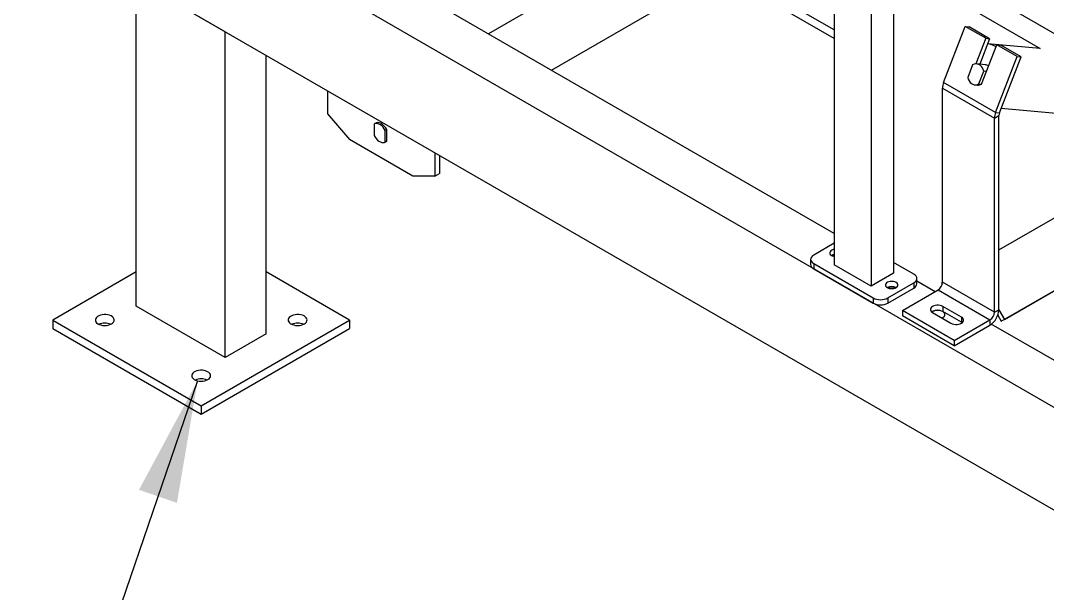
# Model space of a CAD drawing. Header units: millimetres. Extents: x 41 to 1868, y -696 to 319.
# Drawn here: x 1283.57 to 1301.37, y 243.12 to 253.05 of the extents above; entities that cross this region are included whole.
import ezdxf

# ---------------------------------------------------------------- set-up
doc = ezdxf.new("R2010")
doc.units = ezdxf.units.MM
doc.dimstyles.new('SLDDIMSTYLE0', dxfattribs={"dimtxt": 2.5, "dimasz": 2.116667, "dimexe": 0, "dimexo": 0.625, "dimgap": 0, "dimtad": 1, "dimdec": 0, "dimrnd": 1e-09, "dimtxsty": 'Standard', "dimsah": 1, "dimcen": 2.5, "dimazin": 3, "dimtfac": 2.116667, "dimtdec": 0, "dimtmove": 0, "dimatfit": 3, "dimfrac": 2})

msp = doc.modelspace()

# ---------------------------------------------------------------- linework, layer by layer
at = {"color": 7, "linetype": 'Continuous', "lineweight": 25}
for p, q in [((1342.9198, 222.424), (1284.2942, 256.2678)), ((1296.2397, 255.4509), (1291.6816, 252.8196)), ((1292.7726, 252.1898), (1297.3307, 254.8211)), ((1342.9198, 220.6425), (1284.2942, 254.4863)), ((1297.6714, 252.8859), (1295.8249, 253.9519)), ((1285.5798, 248.1025), (1285.5798, 253.7441)), ((1287.1226, 252.8535), (1285.5798, 253.7441)), ((1297.6714, 252.7375), (1295.6964, 253.8776)), ((1297.6714, 253.7934), (1297.6714, 248.82)), ((1308.8949, 248.5461), (1299.7669, 253.8156)), ((1297.6714, 249.3618), (1290.2385, 253.6527)), ((1301.2451, 252.5614), (1299.4197, 253.6152)), ((1298.3142, 253.4224), (1298.3142, 248.4489)), ((1298.6999, 253.1996), (1298.6999, 248.6715)), ((1287.1226, 247.2119), (1287.1226, 252.8535)), ((1299.5691, 251.9778), (1299.9444, 252.9452)), ((1300.298, 252.7411), (1299.9444, 252.9452)), ((1299.9444, 252.9452), (1300.0112, 252.9392)), ((1300.3648, 252.7351), (1300.0112, 252.9392)), ((1300.298, 252.7411), (1300.126, 252.2979)), ((1300.3648, 252.7351), (1300.1932, 252.293)), ((1300.298, 252.7411), (1300.3648, 252.7351)), ((1300.226, 251.9471), (1300.4908, 252.6298)), ((1301.2398, 252.5645), (1300.3301, 252.6458)), ((1300.8444, 252.4257), (1300.4908, 252.6298)), ((1300.4908, 252.6298), (1300.5576, 252.6238)), ((1300.9112, 252.4197), (1300.5576, 252.6238)), ((1287.8297, 247.6201), (1287.8297, 252.4453)), ((1300.469, 251.4582), (1300.8444, 252.4257)), ((1300.5358, 251.4523), (1300.9112, 252.4197)), ((1300.8444, 252.4257), (1300.9112, 252.4197)), ((1300.0713, 252.2817), (1299.9863, 252.0626)), ((1300.2862, 252.2846), (1300.1414, 252.2976)), ((1300.1791, 251.9512), (1300.2642, 252.1704)), ((1300.311, 252.1662), (1300.2642, 252.1704)), ((1300.469, 251.4582), (1299.5691, 251.9778)), ((1288.8904, 251.833), (1288.8904, 251.4319)), ((1299.5484, 251.8768), (1300.4484, 251.3572)), ((1299.5484, 248.5157), (1299.5484, 251.8768)), ((1300.1091, 251.9354), (1300.1559, 251.9312)), ((1300.1791, 251.9512), (1300.226, 251.9471)), ((1288.8904, 251.4319), (1289.2761, 250.9866)), ((1300.469, 251.4582), (1300.5358, 251.4523)), ((1300.5658, 251.5295), (1303.0049, 251.3114)), ((1289.7003, 251.2556), (1289.7003, 251.0592)), ((1289.7316, 251.274), (1289.7059, 251.2592)), ((1300.4484, 251.3572), (1300.5255, 251.4018)), ((1300.4484, 247.9962), (1300.4484, 251.3572)), ((1300.5255, 248.0407), (1300.5255, 251.4018)), ((1289.9189, 251.1591), (1289.8932, 251.1442)), ((1289.8932, 250.9478), (1289.8932, 251.1442)), ((1289.9189, 250.9627), (1289.9189, 251.1591)), ((1290.3689, 250.3557), (1289.2761, 250.9866)), ((1289.8877, 250.9442), (1289.9134, 250.9591)), ((1289.8932, 250.9478), (1289.9189, 250.9627)), ((1289.9134, 250.9591), (1289.9189, 250.9627)), ((1290.7546, 250.7568), (1290.7546, 250.3558)), ((1290.8317, 250.7123), (1290.8317, 250.4003)), ((1290.7546, 250.3558), (1290.3689, 250.3557)), ((1290.7546, 250.3558), (1290.8317, 250.4003)), ((1300.5664, 247.8389), (1304.996, 250.396)), ((1300.621, 247.8704), (1304.996, 250.396)), ((1300.5255, 249.0749), (1302.4527, 250.1875)), ((1297.6714, 249.1911), (1297.3178, 248.987)), ((1297.2646, 248.9127), (1297.2646, 248.8237)), ((1297.3178, 248.8385), (1298.3463, 248.2448)), ((1297.3178, 248.8385), (1297.3178, 248.7495)), ((1298.3142, 248.4489), (1297.6714, 248.82)), ((1299.0534, 248.653), (1298.6999, 248.8571)), ((1285.5798, 248.6963), (1284.1335, 247.8613)), ((1289.2761, 247.8613), (1287.8297, 248.6963)), ((1297.3178, 248.7495), (1298.3463, 248.1557)), ((1298.6999, 248.6715), (1298.3142, 248.4489)), ((1299.1067, 248.4897), (1299.1067, 248.5788)), ((1298.6035, 248.2448), (1299.0534, 248.5045)), ((1298.6035, 248.1557), (1299.0534, 248.4155)), ((1299.0534, 248.5045), (1299.0534, 248.4155)), ((1299.4198, 248.3524), (1299.1067, 248.5332)), ((1299.5483, 248.5107), (1299.5301, 248.5002)), ((1299.5301, 248.5002), (1299.5426, 248.4785)), ((1300.4484, 247.9962), (1299.5484, 248.5157)), ((1298.3463, 248.2448), (1298.3463, 248.1557)), ((1298.6035, 248.2448), (1298.6035, 248.1557)), ((1298.8542, 248.0258), (1299.4713, 248.3821)), ((1299.4713, 248.3821), (1300.3712, 247.8625)), ((1287.1226, 247.2119), (1285.5798, 248.1025)), ((1299.8763, 247.9108), (1299.5548, 248.0963)), ((1299.5548, 248.0963), (1299.5548, 248.0073)), ((1298.8542, 248.0258), (1298.8542, 247.9368)), ((1299.7541, 247.5063), (1298.8542, 248.0258)), ((1299.7541, 247.4172), (1298.8542, 247.9368)), ((1299.3749, 248.0073), (1299.3636, 247.9998)), ((1299.3749, 247.9924), (1299.6963, 247.8069)), ((1299.8763, 247.8217), (1299.5548, 248.0073)), ((1299.8763, 247.9108), (1299.8763, 247.8217)), ((1300.4484, 247.9962), (1300.5255, 248.0407)), ((1300.5062, 247.9432), (1300.5664, 247.8389)), ((1300.5255, 248.0359), (1300.621, 247.8704)), ((1300.621, 247.8704), (1300.5664, 247.8389)), ((1284.1335, 247.8613), (1286.7048, 246.377)), ((1284.1335, 247.8613), (1284.1335, 247.7129)), ((1284.1335, 247.7129), (1286.7048, 246.2285)), ((1286.7048, 246.377), (1289.2761, 247.8613)), ((1286.7048, 246.2285), (1289.2761, 247.7129)), ((1289.2761, 247.8613), (1289.2761, 247.7129)), ((1299.7541, 247.5063), (1300.3712, 247.8625)), ((1299.7541, 247.4172), (1300.3712, 247.7735)), ((1299.8875, 247.8143), (1299.8763, 247.8217)), ((1300.3712, 247.8625), (1300.3712, 247.7735)), ((1307.828, 243.4985), (1300.3951, 247.7894)), ((1287.8297, 247.6201), (1287.1226, 247.2119)), ((1299.7541, 247.5063), (1299.7541, 247.4172)), ((1286.7048, 246.377), (1286.7048, 246.2285))]:
    msp.add_line(p, q, dxfattribs=at)
at = {"color": 7, "linetype": 'Continuous', "lineweight": 25, "flags": 128}
for points in [[(1300.2642, 252.1704), (1300.2548, 252.2019), (1300.2409, 252.2304), (1300.2228, 252.2549), (1300.2013, 252.2745), (1300.1771, 252.2884), (1300.1511, 252.2963), (1300.1242, 252.2978), (1300.0973, 252.2929), (1300.0713, 252.2817)], [(1299.9863, 252.0626), (1299.9957, 252.031), (1300.0096, 252.0026), (1300.0277, 251.9781), (1300.0492, 251.9585), (1300.0733, 251.9446), (1300.0994, 251.9367), (1300.1263, 251.9352), (1300.1532, 251.9401), (1300.1791, 251.9512)], [(1289.8932, 251.1442), (1289.8756, 251.1735), (1289.8551, 251.2003), (1289.8326, 251.2236), (1289.8089, 251.2425), (1289.7847, 251.2565), (1289.7609, 251.265), (1289.7384, 251.2677), (1289.718, 251.2645), (1289.7003, 251.2556)], [(1289.9189, 251.1591), (1289.9013, 251.1884), (1289.8808, 251.2151), (1289.8583, 251.2384), (1289.8346, 251.2574), (1289.8104, 251.2713), (1289.7866, 251.2798), (1289.7641, 251.2825), (1289.7437, 251.2793), (1289.7316, 251.274)], [(1289.7003, 251.0592), (1289.718, 251.0299), (1289.7384, 251.0031), (1289.7609, 250.9798), (1289.7847, 250.9609), (1289.8089, 250.9469), (1289.8326, 250.9384), (1289.8551, 250.9357), (1289.8756, 250.9389), (1289.8932, 250.9478)], [(1297.3178, 248.987), (1297.2952, 248.9711), (1297.2784, 248.9529), (1297.2681, 248.9332), (1297.2646, 248.9127), (1297.2681, 248.8923), (1297.2784, 248.8726), (1297.2952, 248.8544), (1297.3178, 248.8385)], [(1297.6714, 249.0843), (1297.654, 249.0802), (1297.6314, 249.0713), (1297.6133, 249.0595), (1297.6009, 249.0454), (1297.5949, 249.03), (1297.5958, 249.0142), (1297.6034, 248.9991), (1297.6173, 248.9855), (1297.6366, 248.9743), (1297.6602, 248.9663), (1297.6714, 248.9639)], [(1299.0534, 248.5045), (1299.0761, 248.5204), (1299.0929, 248.5386), (1299.1032, 248.5583), (1299.1067, 248.5788), (1299.1032, 248.5992), (1299.0929, 248.6189), (1299.0761, 248.6371), (1299.0534, 248.653)], [(1298.7449, 248.512), (1298.7233, 248.5216), (1298.6982, 248.5279), (1298.6712, 248.5304), (1298.6439, 248.5289), (1298.6182, 248.5235), (1298.5956, 248.5147), (1298.5775, 248.5028), (1298.5651, 248.4888), (1298.5591, 248.4734), (1298.56, 248.4576), (1298.5676, 248.4424), (1298.5815, 248.4288), (1298.6009, 248.4177), (1298.6244, 248.4096), (1298.6507, 248.4052), (1298.678, 248.4047), (1298.7047, 248.4082), (1298.7291, 248.4153), (1298.7496, 248.4258), (1298.7649, 248.4388), (1298.7742, 248.4537), (1298.7768, 248.4694), (1298.7725, 248.485), (1298.7616, 248.4995), (1298.7449, 248.512)], [(1299.5548, 248.0963), (1299.5326, 248.1066), (1299.5069, 248.1137), (1299.4791, 248.1174), (1299.4506, 248.1174), (1299.4228, 248.1137), (1299.3971, 248.1066), (1299.3749, 248.0963), (1299.3571, 248.0835), (1299.3447, 248.0687), (1299.3384, 248.0526), (1299.3384, 248.0362), (1299.3447, 248.0201), (1299.3571, 248.0053), (1299.3749, 247.9924)], [(1285.1492, 247.7945), (1285.1701, 247.8093), (1285.1854, 247.8263), (1285.1945, 247.8447), (1285.197, 247.8637), (1285.1928, 247.8827), (1285.1821, 247.9008), (1285.1653, 247.9172), (1285.1431, 247.9314), (1285.1165, 247.9427), (1285.0864, 247.9507), (1285.0541, 247.955), (1285.021, 247.9555), (1284.9884, 247.9521), (1284.9577, 247.9451), (1284.93, 247.9345), (1284.9066, 247.921), (1284.8884, 247.9051), (1284.8761, 247.8873), (1284.8703, 247.8685), (1284.8711, 247.8494), (1284.8786, 247.8308), (1284.8924, 247.8134), (1284.912, 247.798), (1284.9366, 247.7852), (1284.9651, 247.7755), (1284.9965, 247.7693), (1285.0293, 247.7669), (1285.0623, 247.7683), (1285.0941, 247.7736), (1285.1235, 247.7825), (1285.1492, 247.7945)], [(1288.4918, 247.7945), (1288.5128, 247.8093), (1288.5281, 247.8263), (1288.5372, 247.8447), (1288.5397, 247.8637), (1288.5355, 247.8827), (1288.5248, 247.9008), (1288.508, 247.9172), (1288.4858, 247.9314), (1288.4591, 247.9427), (1288.4291, 247.9507), (1288.3968, 247.955), (1288.3637, 247.9555), (1288.3311, 247.9521), (1288.3004, 247.9451), (1288.2727, 247.9345), (1288.2493, 247.921), (1288.2311, 247.9051), (1288.2188, 247.8873), (1288.213, 247.8685), (1288.2138, 247.8494), (1288.2213, 247.8308), (1288.2351, 247.8134), (1288.2547, 247.798), (1288.2793, 247.7852), (1288.3078, 247.7755), (1288.3391, 247.7693), (1288.372, 247.7669), (1288.405, 247.7683), (1288.4368, 247.7736), (1288.4662, 247.7825), (1288.4918, 247.7945)], [(1299.5411, 247.8965), (1299.5548, 247.9034), (1299.5726, 247.9162), (1299.585, 247.931), (1299.5913, 247.9471), (1299.5913, 247.9635), (1299.585, 247.9796), (1299.5726, 247.9944), (1299.5548, 248.0073), (1299.5326, 248.0175), (1299.5069, 248.0247), (1299.4791, 248.0283), (1299.4506, 248.0283), (1299.4228, 248.0247), (1299.3971, 248.0175), (1299.3749, 248.0073), (1299.3749, 248.0073)], [(1299.6963, 247.8069), (1299.7185, 247.7966), (1299.7442, 247.7895), (1299.772, 247.7858), (1299.8005, 247.7858), (1299.8283, 247.7895), (1299.854, 247.7966), (1299.8763, 247.8069), (1299.894, 247.8197), (1299.9064, 247.8346), (1299.9127, 247.8506), (1299.9127, 247.8671), (1299.9064, 247.8831), (1299.894, 247.8979), (1299.8763, 247.9108)], [(1286.8205, 246.8297), (1286.8414, 246.8445), (1286.8567, 246.8614), (1286.8659, 246.8798), (1286.8684, 246.8989), (1286.8642, 246.9178), (1286.8535, 246.9359), (1286.8367, 246.9524), (1286.8145, 246.9666), (1286.7878, 246.9779), (1286.7577, 246.9859), (1286.7255, 246.9902), (1286.6924, 246.9907), (1286.6598, 246.9873), (1286.629, 246.9802), (1286.6014, 246.9697), (1286.578, 246.9562), (1286.5597, 246.9402), (1286.5475, 246.9225), (1286.5416, 246.9037), (1286.5425, 246.8845), (1286.5499, 246.8659), (1286.5638, 246.8486), (1286.5834, 246.8332), (1286.6079, 246.8203), (1286.6365, 246.8106), (1286.6678, 246.8045), (1286.7006, 246.802), (1286.7337, 246.8035), (1286.7655, 246.8088), (1286.7948, 246.8176), (1286.8205, 246.8297)]]:
    msp.add_lwpolyline(points, dxfattribs=at)
at = {"color": 7, "linetype": 'Continuous', "lineweight": 25}
for centre, radius, start, end in [((1300.2854, 252.295), 0.3535, 57.29522, 82.73531), ((1300.2749, 252.1662), 0.119, 52.37321, 84.5491), ((1299.8324, 251.8713), 0.284, 157.97884, 178.89185), ((1300.1657, 252.0507), 0.1199, 265.29342, 300.17887), ((1300.7324, 251.3517), 0.284, 157.97884, 178.89185), ((1300.6675, 251.399), 0.142, 157.97884, 178.89185), ((1297.6931, 248.8602), 0.1367, 99.14179, 119.20675), ((1297.6952, 248.8708), 0.1158, 101.89299, 118.29748), ((1297.3556, 248.8327), 0.0914, 185.6948, 245.62534), ((1298.6677, 248.2774), 0.1647, 62.06761, 117.92701), ((1298.6677, 248.2935), 0.138, 62.74456, 117.25544), ((1299.0157, 248.4988), 0.0914, 294.37466, 354.3052), ((1299.3809, 248.5233), 0.1677, 302.60548, 357.39452), ((1298.4749, 248.4929), 0.2795, 242.60967, 297.39033), ((1298.4749, 248.4038), 0.2795, 242.60967, 297.39033), ((1299.4656, 247.8397), 0.1899, 61.964, 122.47717), ((1300.192, 248.0551), 0.3339, 302.4763, 357.5237), ((1300.2809, 248.0038), 0.1677, 302.60548, 357.39452), ((1285.0334, 247.5495), 0.2583, 66.93007, 113.06993), ((1288.3761, 247.5495), 0.2583, 66.93007, 113.06993), ((1286.7048, 246.5846), 0.2583, 66.93007, 113.06993)]:
    msp.add_arc(centre, radius, start, end, dxfattribs=at)

# ---------------------------------------------------------------- leaders
at = {"color": 7, "linetype": 'Continuous', "lineweight": 0}
msp.add_leader([(1286.6419, 246.8093), (1283.4408, 237.4702)], dimstyle='SLDDIMSTYLE0', dxfattribs=at)

doc.saveas('drawing.dxf')
